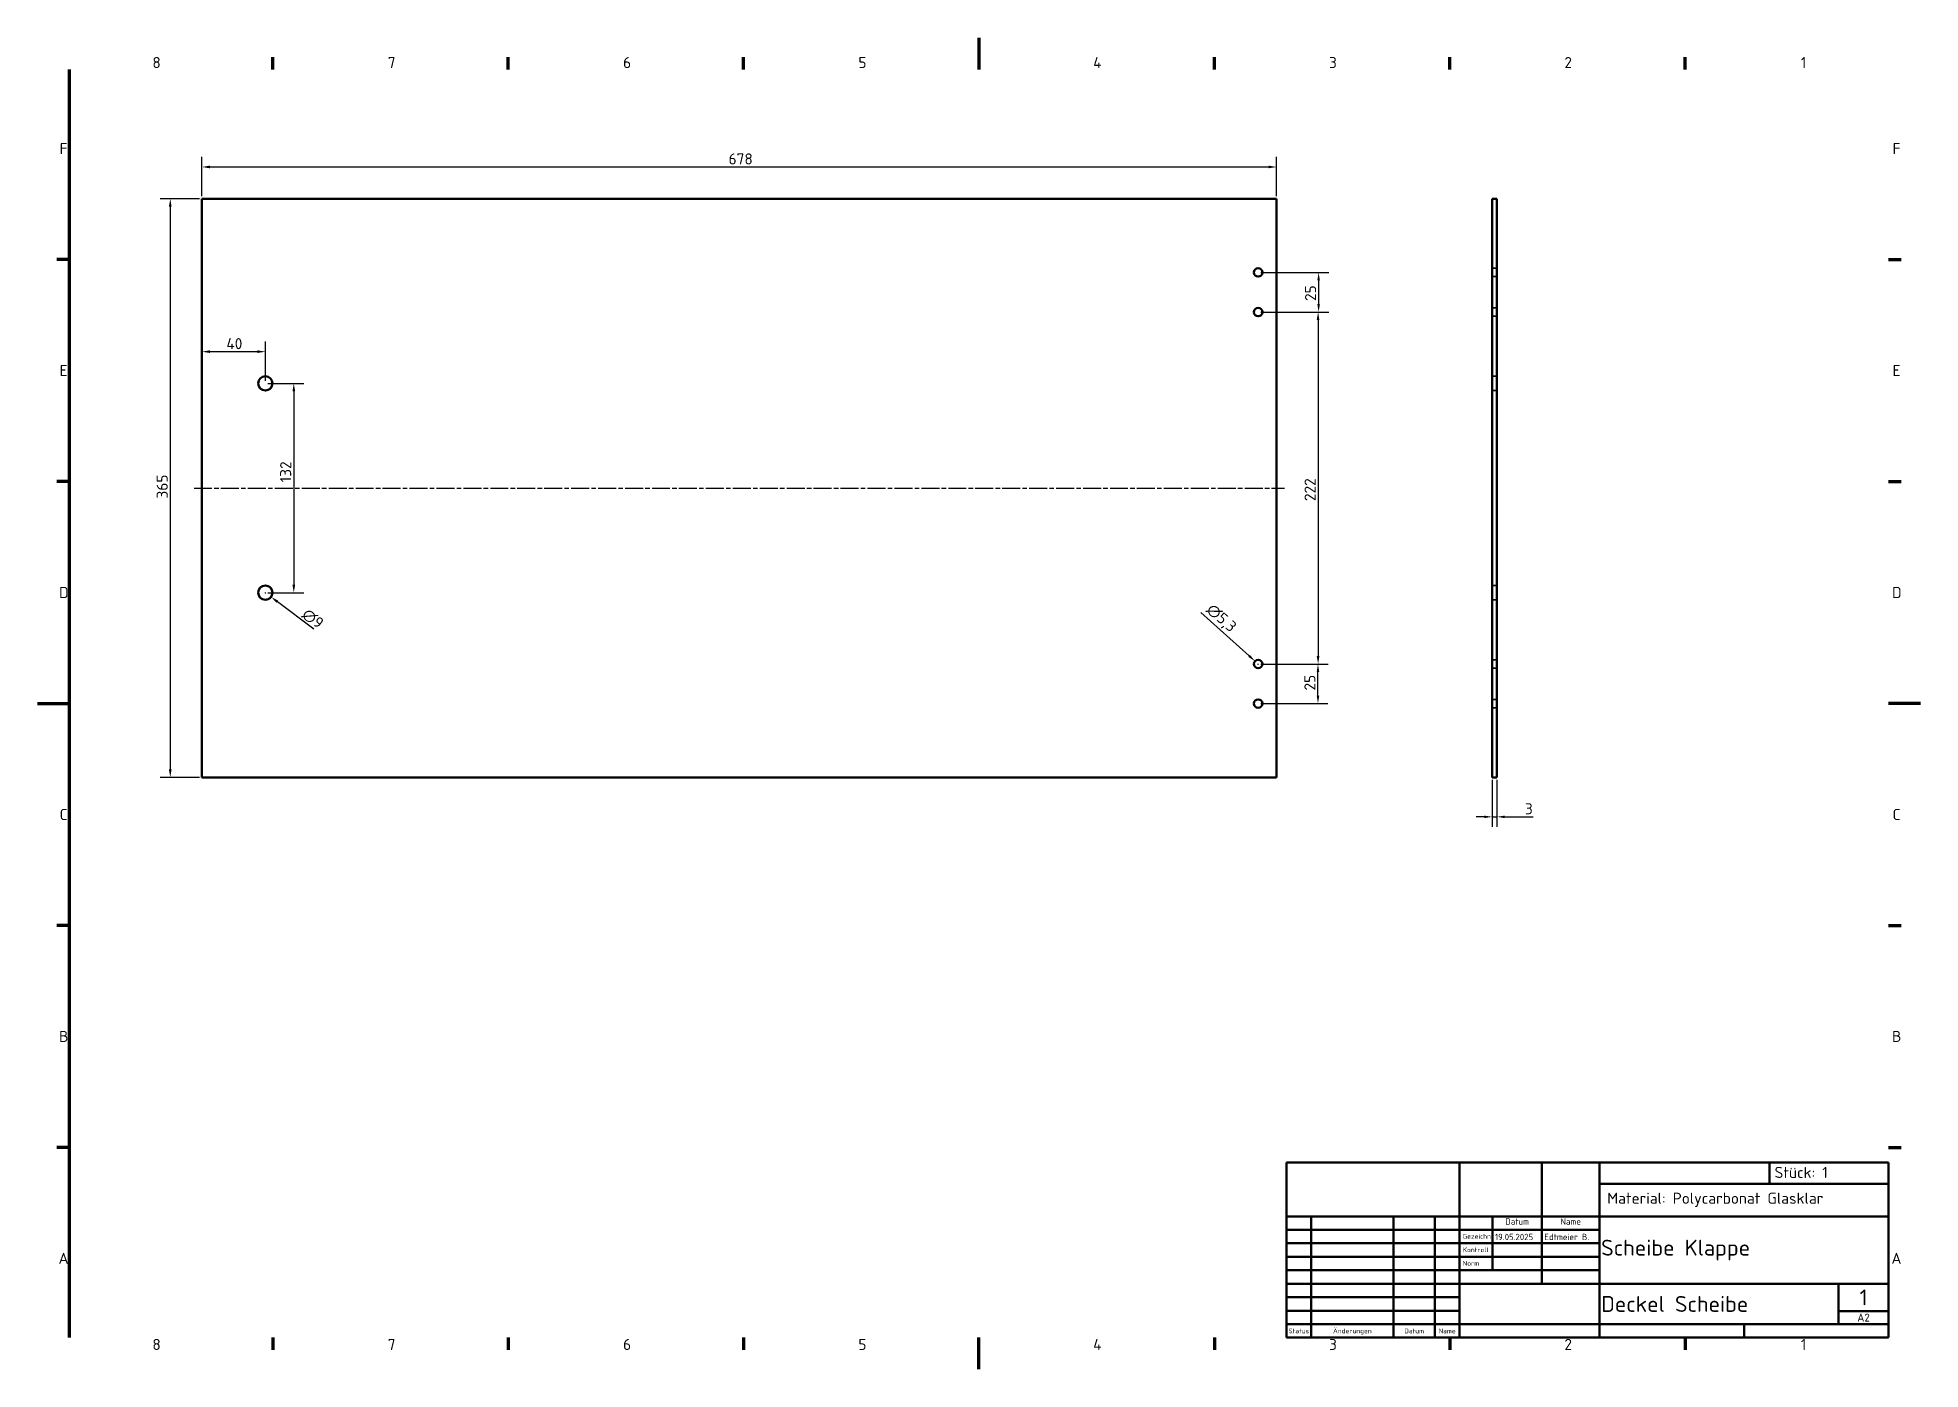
# Model space of a CAD drawing. Header units: millimetres. Extents: x 0 to 1188, y 0 to 840.
import ezdxf
from ezdxf.enums import TextEntityAlignment as Align

# ---------------------------------------------------------------- set-up
doc = ezdxf.new("R2010")
doc.units = ezdxf.units.MM
doc.header["$LTSCALE"] = 2
doc.linetypes.add('CHAIN', pattern=[0.3543, 0.2362, -0.0295, 0.0591, -0.0295])
doc.linetypes.add('DASHED', pattern=[0.2067, 0.1654, -0.0413])
for name, color, linetype, lineweight in [('Bemaßung (ISO)', 7, 'Continuous', 25), ('Mittellinie (ISO)', 7, 'Continuous', 25), ('Rahmen (ISO)', 7, 'Continuous', 70), ('Sichtbar (ISO)', 7, 'Continuous', 50), ('Symbol (ISO)', 7, 'Continuous', 25), ('Titel (ISO)', 7, 'Continuous', 50), ('Verdeckt (ISO)', 7, 'DASHED', 35)]:
    doc.layers.add(name, color=color, linetype=linetype, lineweight=lineweight)
doc.styles.add('Notiztext (DIN)', font='isocpeur.ttf')
doc.styles.add('Textstil11', font='isocpeur.ttf')
doc.styles.add('Textstil13', font='isocpeur.ttf')
doc.styles.add('Textstil14', font='isocpeur.ttf')
doc.styles.add('Textstil19', font='isocpeur.ttf')
doc.dimstyles.new('Standard (DIN)', dxfattribs={"dimscale": 2, "dimtxt": 3.5, "dimasz": 2.5, "dimexe": 3.175, "dimexo": 0.8, "dimgap": 0.8, "dimtad": 1, "dimrnd": 1e-08, "dimzin": 0, "dimtxsty": 'Notiztext (DIN)', "dimcen": 0.09, "dimdle": 10, "dimclrd": 256, "dimclre": 256, "dimclrt": 256, "dimadec": 0, "dimazin": 0, "dimtfac": 1, "dimtmove": 0, "dimatfit": 3, "dimfxl": 0, "dimtolj": 1, "dimtzin": 0, "dimlwd": -1, "dimlwe": -1, "dimarcsym": 0})

# ---------------------------------------------------------------- blocks, each defined once
blk = doc.blocks.new('Ränder Vorgaberahmen')
at = {"layer": 'Rahmen (ISO)'}
for p, q in [((74.25, 410), (74.25, 413.9)), ((148.5, 410), (148.5, 413.9)), ((222.75, 410), (222.75, 413.9)), ((371.25, 410), (371.25, 413.9)), ((445.5, 410), (445.5, 413.9)), ((519.75, 410), (519.75, 413.9)), ((10, 350), (6.1, 350)), ((584, 350), (587.9, 350)), ((10, 280), (6.1, 280)), ((584, 280), (587.9, 280)), ((10, 140), (6.1, 140)), ((584, 140), (587.9, 140)), ((10, 70), (6.1, 70)), ((584, 70), (587.9, 70)), ((74.25, 10), (74.25, 6.1)), ((148.5, 10), (148.5, 6.1)), ((222.75, 10), (222.75, 6.1)), ((371.25, 10), (371.25, 6.1)), ((445.5, 10), (445.5, 6.1)), ((519.75, 10), (519.75, 6.1))]:
    blk.add_line(p, q, dxfattribs=at)
at = {"layer": 'Rahmen (ISO)', "flags": 128}
for points in [[(297, 420), (297, 410)], [(10, 10), (10, 410)], [(0, 210), (10, 210)], [(594, 210), (584, 210)], [(297, 0), (297, 10)]]:
    blk.add_lwpolyline(points, dxfattribs=at)
at = {"layer": 'Rahmen (ISO)', "char_height": 3.5, "attachment_point": 7, "style": 'Notiztext (DIN)'}
for s, insert in [('8', (36.2, 410.4)), ('7', (110.45, 410.4)), ('6', (184.7, 410.4)), ('5', (258.95, 410.4)), ('4', (333.03, 410.4)), ('3', (407.45, 410.4)), ('2', (481.7, 410.4)), ('1', (556.3, 410.4)), ('F', (6.93, 383.25)), ('F', (585.23, 383.25)), ('E', (6.93, 313.25)), ('E', (585.23, 313.25)), ('D', (6.75, 243.25)), ('D', (585.05, 243.25)), ('C', (6.93, 173.25)), ('C', (585.23, 173.25)), ('B', (6.75, 103.25)), ('B', (585.05, 103.25)), ('A', (6.58, 33.25)), ('A', (584.88, 33.25)), ('8', (36.2, 6.1)), ('7', (110.45, 6.1)), ('6', (184.7, 6.1)), ('5', (258.95, 6.1)), ('4', (333.03, 6.1)), ('3', (407.45, 6.1)), ('2', (481.7, 6.1)), ('1', (556.3, 6.1))]:
    blk.add_mtext(s, dxfattribs=dict(at, insert=insert))
blk = doc.blocks.new('Schriftfelder DIN')
at = {"layer": 'Titel (ISO)'}
for p, q in [((288.4, 155.08), (98.4, 155.08)), ((98.4, 155.08), (98.4, 99.83)), ((153, 99.83), (153, 155.08)), ((179, 138.08), (179, 155.08)), ((197.2, 99.83), (197.2, 155.08)), ((250.8, 148.33), (250.8, 155.08)), ((288.4, 99.83), (288.4, 155.08)), ((197.2, 148.33), (288.4, 148.33)), ((98.4, 138.08), (288.4, 138.08)), ((106.2, 99.83), (106.2, 138.08)), ((132.2, 99.83), (132.2, 138.08)), ((145.2, 99.83), (145.2, 138.08)), ((163.4, 121.08), (163.4, 138.08)), ((179, 116.83), (179, 138.08)), ((98.4, 133.83), (153, 133.83)), ((153, 133.83), (197.2, 133.83)), ((98.4, 129.58), (153, 129.58)), ((98.4, 125.33), (153, 125.33)), ((153, 129.58), (197.2, 129.58)), ((153, 125.33), (197.2, 125.33)), ((98.4, 121.08), (153, 121.08)), ((153, 121.08), (197.2, 121.08)), ((98.4, 116.83), (153, 116.83)), ((153, 116.83), (288.4, 116.83)), ((272.6, 104.08), (272.6, 116.83)), ((98.4, 112.58), (153, 112.58)), ((153, 108.33), (98.4, 108.33)), ((272.6, 108.22), (288.4, 108.22)), ((98.4, 104.08), (153, 104.08)), ((153, 104.08), (197.2, 104.08)), ((197.2, 104.08), (288.4, 104.08)), ((242.8, 99.83), (242.8, 104.08)), ((98.4, 99.83), (288.4, 99.83))]:
    blk.add_line(p, q, dxfattribs=at)
at = {"layer": 'Titel (ISO)', "style": 'Textstil14'}
for s, p in [('Datum', (171.2, 134.83)), ('Name', (188.1, 134.83))]:
    blk.add_text(s, height=2, dxfattribs=at).set_placement(p, align=Align.BOTTOM_CENTER)
at = {"layer": 'Titel (ISO)', "style": 'Textstil13'}
for s, p in [('Gezeichn', (154, 130.58)), ('Kontroll', (154, 126.33)), ('Norm', (154, 122.08))]:
    blk.add_text(s, height=1.5, dxfattribs=at).set_placement(p, align=Align.BOTTOM_LEFT)
for s, p in [('Status', (102.3, 101.95)), ('Änderungen', (119.2, 101.95)), ('Datum', (138.7, 101.95)), ('Name', (149.1, 101.95))]:
    blk.add_text(s, height=1.5, dxfattribs=at).set_placement(p, align=Align.MIDDLE_CENTER)
at = {"layer": 'Titel (ISO)'}
for tag, p, height, style in [('ERSTELLUNGSDATUM_001', (164.2, 130.58), 2, 'Textstil14'), ('AUTOR_001', (179.8, 130.58), 2, 'Textstil14'), ('TITEL_001', (197.7, 125.7), 5, 'Textstil11'), ('BAUTEILNUMMER_001', (197.7, 107.95), 5, 'Textstil11'), ('Blattnummer_001', (279.25, 110.02), 5, 'Textstil11'), ('Blattgröße_001', (278.51, 104.9), 2.49, 'Textstil19')]:
    blk.add_attdef(tag, p, '', height=height, dxfattribs=dict(at, style=style))
at = {"layer": 'Titel (ISO)', "style": 'Textstil14'}
for tag, p in [('KONTROLLDATUM', (164.4, 126.33)), ('KONTROLLIERT_VON', (180, 126.33)), ('GENEHM.DAT._KONSTR.', (164.4, 122.08)), ('KONSTR._GEN._VON', (180, 122.08))]:
    blk.add_attdef(tag, text='', height=2, dxfattribs=at).set_placement(p, align=Align.BOTTOM_LEFT)
blk = doc.blocks.new('*D5')
at = {"layer": 'Bemaßung (ISO)'}
for p, q in [((102.1, 738.4), (77.3, 738.4)), ((83.7, 733.4), (83.7, 378.4)), ((102.1, 373.4), (77.3, 373.4))]:
    blk.add_line(p, q, dxfattribs=at)
for points in [[(82.8, 733.4), (84.5, 733.4), (83.7, 738.4)], [(82.8, 378.4), (84.5, 378.4), (83.7, 373.4)]]:
    blk.add_solid(points, dxfattribs=at)
at = {"layer": 'Defpoints', "color": 0}
for p in [(103.7, 738.4), (83.7, 373.4), (103.7, 373.4)]:
    blk.add_point(p, dxfattribs=at)
at = {"layer": 'Bemaßung (ISO)', "insert": (75.1, 549.3), "char_height": 7, "attachment_point": 1, "rotation": 90, "style": 'Notiztext (DIN)'}
blk.add_mtext('\\A1;365', dxfattribs=at)
blk = doc.blocks.new('*D6')
at = {"layer": 'Bemaßung (ISO)'}
for p, q in [((103.7, 740), (103.7, 764.8)), ((781.7, 740), (781.7, 764.8)), ((776.7, 758.4), (108.7, 758.4))]:
    blk.add_line(p, q, dxfattribs=at)
for points in [[(108.7, 759.3), (108.7, 757.6), (103.7, 758.4)], [(776.7, 759.3), (776.7, 757.6), (781.7, 758.4)]]:
    blk.add_solid(points, dxfattribs=at)
at = {"layer": 'Defpoints', "color": 0}
for p in [(103.7, 758.4), (103.7, 738.4), (781.7, 738.4)]:
    blk.add_point(p, dxfattribs=at)
at = {"layer": 'Bemaßung (ISO)', "insert": (436, 767), "char_height": 7, "attachment_point": 1, "style": 'Notiztext (DIN)'}
blk.add_mtext('\\A1;678', dxfattribs=at)
blk = doc.blocks.new('*D7')
at = {"layer": 'Bemaßung (ISO)'}
for p, q in [((143.5, 489.9), (143.9, 489.9)), ((143.7, 489.7), (143.7, 490.1)), ((174.3, 466.8), (151.3, 484.2))]:
    blk.add_line(p, q, dxfattribs=at)
blk.add_solid([(151.8, 484.9), (150.8, 483.5), (147.3, 487.2)], dxfattribs=at)
at = {"layer": 'Defpoints', "color": 0}
for p in [(140.1, 492.6), (147.3, 487.2)]:
    blk.add_point(p, dxfattribs=at)
at = {"layer": 'Bemaßung (ISO)', "insert": (170.4, 480.6), "char_height": 7, "attachment_point": 1, "rotation": 323.0145, "style": 'Notiztext (DIN)'}
blk.add_mtext('\\A1;∅9', dxfattribs=at)
blk = doc.blocks.new('*D8')
at = {"layer": 'Bemaßung (ISO)'}
for p, q in [((145.3, 621.9), (168, 621.9)), ((161.6, 616.9), (161.6, 494.9)), ((145.3, 489.9), (168, 489.9))]:
    blk.add_line(p, q, dxfattribs=at)
for points in [[(160.8, 616.9), (162.5, 616.9), (161.6, 621.9)], [(160.8, 494.9), (162.5, 494.9), (161.6, 489.9)]]:
    blk.add_solid(points, dxfattribs=at)
at = {"layer": 'Defpoints', "color": 0}
for p in [(143.7, 621.9), (143.7, 489.9), (161.6, 489.9)]:
    blk.add_point(p, dxfattribs=at)
at = {"layer": 'Bemaßung (ISO)', "insert": (153, 559.5), "char_height": 7, "attachment_point": 1, "rotation": 90, "style": 'Notiztext (DIN)'}
blk.add_mtext('\\A1;132', dxfattribs=at)
blk = doc.blocks.new('*D9')
at = {"layer": 'Bemaßung (ISO)'}
for p, q in [((138.7, 641.9), (108.7, 641.9)), ((143.7, 623.5), (143.7, 648.3))]:
    blk.add_line(p, q, dxfattribs=at)
for points in [[(108.7, 642.8), (108.7, 641.1), (103.7, 641.9)], [(138.7, 642.8), (138.7, 641.1), (143.7, 641.9)]]:
    blk.add_solid(points, dxfattribs=at)
at = {"layer": 'Defpoints', "color": 0}
for p in [(103.7, 641.9), (103.7, 641.9), (143.7, 621.9)]:
    blk.add_point(p, dxfattribs=at)
at = {"layer": 'Bemaßung (ISO)', "insert": (119.1, 650.5), "char_height": 7, "attachment_point": 1, "style": 'Notiztext (DIN)'}
blk.add_mtext('\\A1;40', dxfattribs=at)
blk = doc.blocks.new('*D10')
at = {"layer": 'Bemaßung (ISO)'}
for p, q in [((771.8, 444.9), (814.2, 444.9)), ((807.9, 424.9), (807.9, 439.9)), ((771.8, 419.9), (814.2, 419.9))]:
    blk.add_line(p, q, dxfattribs=at)
for points in [[(807.1, 439.9), (808.7, 439.9), (807.9, 444.9)], [(807.1, 424.9), (808.7, 424.9), (807.9, 419.9)]]:
    blk.add_solid(points, dxfattribs=at)
at = {"layer": 'Defpoints', "color": 0}
for p in [(770.2, 444.9), (807.9, 444.9), (770.2, 419.9)]:
    blk.add_point(p, dxfattribs=at)
at = {"layer": 'Bemaßung (ISO)', "insert": (799.3, 428.2), "char_height": 7, "attachment_point": 1, "rotation": 90, "style": 'Notiztext (DIN)'}
blk.add_mtext('\\A1;25', dxfattribs=at)
blk = doc.blocks.new('*D11')
at = {"layer": 'Bemaßung (ISO)'}
for p, q in [((771.8, 691.9), (814.7, 691.9)), ((808.3, 686.9), (808.3, 671.9)), ((771.8, 666.9), (814.7, 666.9))]:
    blk.add_line(p, q, dxfattribs=at)
for points in [[(807.5, 686.9), (809.1, 686.9), (808.3, 691.9)], [(807.5, 671.9), (809.1, 671.9), (808.3, 666.9)]]:
    blk.add_solid(points, dxfattribs=at)
at = {"layer": 'Defpoints', "color": 0}
for p in [(770.2, 691.9), (770.2, 666.9), (808.3, 666.9)]:
    blk.add_point(p, dxfattribs=at)
at = {"layer": 'Bemaßung (ISO)', "insert": (799.7, 673.9), "char_height": 7, "attachment_point": 1, "rotation": 90, "style": 'Notiztext (DIN)'}
blk.add_mtext('\\A1;25', dxfattribs=at)
blk = doc.blocks.new('*D12')
at = {"layer": 'Bemaßung (ISO)'}
for p, q in [((771.8, 666.9), (814.3, 666.9)), ((808, 661.9), (808, 449.9)), ((771.8, 444.9), (814.3, 444.9))]:
    blk.add_line(p, q, dxfattribs=at)
for points in [[(807.1, 661.9), (808.8, 661.9), (808, 666.9)], [(807.1, 449.9), (808.8, 449.9), (808, 444.9)]]:
    blk.add_solid(points, dxfattribs=at)
at = {"layer": 'Defpoints', "color": 0}
for p in [(770.2, 666.9), (770.2, 444.9), (808, 444.9)]:
    blk.add_point(p, dxfattribs=at)
at = {"layer": 'Bemaßung (ISO)', "insert": (799.4, 547.7), "char_height": 7, "attachment_point": 1, "rotation": 90, "style": 'Notiztext (DIN)'}
blk.add_mtext('\\A1;222', dxfattribs=at)
blk = doc.blocks.new('*D13')
at = {"layer": 'Bemaßung (ISO)'}
for p, q in [((917.8, 371.8), (917.8, 342.2)), ((920.8, 371.8), (920.8, 342.2)), ((912.8, 348.5), (907.8, 348.5)), ((917.8, 348.5), (920.8, 348.5)), ((925.8, 348.5), (943.6, 348.5))]:
    blk.add_line(p, q, dxfattribs=at)
for points in [[(912.8, 349.3), (912.8, 347.7), (917.8, 348.5)], [(925.8, 349.3), (925.8, 347.7), (920.8, 348.5)]]:
    blk.add_solid(points, dxfattribs=at)
at = {"layer": 'Defpoints', "color": 0}
for p in [(917.8, 373.4), (920.8, 373.4), (920.8, 348.5)]:
    blk.add_point(p, dxfattribs=at)
at = {"layer": 'Bemaßung (ISO)', "insert": (938.5, 357.1), "char_height": 7, "attachment_point": 1, "style": 'Notiztext (DIN)'}
blk.add_mtext('\\A1;3', dxfattribs=at)
blk = doc.blocks.new('*D14')
at = {"layer": 'Bemaßung (ISO)'}
for p, q in [((733.9, 477.3), (764.5, 450)), ((770, 444.9), (770.4, 444.9)), ((770.2, 444.7), (770.2, 445.1))]:
    blk.add_line(p, q, dxfattribs=at)
blk.add_solid([(765, 450.6), (763.9, 449.4), (768.2, 446.7)], dxfattribs=at)
at = {"layer": 'Defpoints', "color": 0}
for p in [(768.2, 446.7), (772.1, 443.2)]:
    blk.add_point(p, dxfattribs=at)
at = {"layer": 'Bemaßung (ISO)', "insert": (741.7, 483.7), "char_height": 7, "attachment_point": 1, "rotation": 318.308, "style": 'Notiztext (DIN)'}
blk.add_mtext('\\A1;∅5,3', dxfattribs=at)

msp = doc.modelspace()

# ---------------------------------------------------------------- linework, layer by layer
at = {"layer": 'Mittellinie (ISO)', "linetype": 'CHAIN', "ltscale": 23.990969}
msp.add_line((98.67, 555.92), (786.67, 555.92), dxfattribs=at)
at = {"layer": 'Sichtbar (ISO)'}
for p, q in [((781.67, 738.42), (103.67, 738.42)), ((103.67, 738.42), (103.67, 373.42)), ((781.67, 373.42), (781.67, 738.42)), ((920.81, 738.42), (917.81, 738.42)), ((917.81, 738.42), (917.81, 373.42)), ((920.81, 738.42), (920.81, 373.42)), ((103.67, 373.42), (781.67, 373.42)), ((920.81, 373.42), (917.81, 373.42))]:
    msp.add_line(p, q, dxfattribs=at)
for centre, radius in [((770.17, 691.92), 2.65), ((770.17, 666.92), 2.65), ((143.67, 621.92), 4.5), ((143.67, 489.92), 4.5), ((770.17, 444.92), 2.65), ((770.17, 419.92), 2.65)]:
    msp.add_circle(centre, radius, dxfattribs=at)
at = {"layer": 'Verdeckt (ISO)', "ltscale": 2.856945}
for p, q in [((920.81, 694.57), (917.81, 694.57)), ((920.81, 689.27), (917.81, 689.27)), ((920.81, 669.57), (917.81, 669.57)), ((920.81, 664.27), (917.81, 664.27)), ((920.81, 626.42), (917.81, 626.42)), ((920.81, 617.42), (917.81, 617.42)), ((920.81, 494.42), (917.81, 494.42)), ((920.81, 485.42), (917.81, 485.42)), ((920.81, 447.57), (917.81, 447.57)), ((920.81, 442.27), (917.81, 442.27)), ((920.81, 422.57), (917.81, 422.57)), ((920.81, 417.27), (917.81, 417.27))]:
    msp.add_line(p, q, dxfattribs=at)

# ---------------------------------------------------------------- block references
at = {"xscale": 2, "yscale": 2, "zscale": 2}
msp.add_blockref('Ränder Vorgaberahmen', (0, 0), dxfattribs=at)
msp.add_blockref('Schriftfelder DIN', (591.2, -179.66), dxfattribs=at).add_auto_attribs({'Blattnummer_001': '1', 'Blattgröße_001': 'A2', 'TITEL_001': 'Scheibe Klappe', 'BAUTEILNUMMER_001': 'Deckel Scheibe', 'ERSTELLUNGSDATUM_001': '19.05.2025', 'AUTOR_001': 'Edtmeier B.'})

# ---------------------------------------------------------------- texts
at = {"layer": 'Symbol (ISO)', "char_height": 7, "attachment_point": 1, "style": 'Notiztext (DIN)'}
for s, insert, width in [('\\fISOCPEUR|b0|i0;Stück: 1', (1096.01, 127.72), 45.5313), ('\\fISOCPEUR|b0|i0;Material: Polycarbonat Glasklar', (990.47, 111.41), 135.039)]:
    msp.add_mtext(s, dxfattribs=dict(at, insert=insert, width=width))

# ---------------------------------------------------------------- dimensions: what is measured, and where the dimension line sits
at = {"layer": 'Bemaßung (ISO)'}
for base, p1, p2, angle, override, picture, middle in [((103.67, 758.42), (781.67, 738.42), (103.67, 738.42), 180, {"dimgap": 0.8, "dimdec": 0, "dimtol": 0, "dimlim": 0, "dimtp": 0, "dimtm": 0, "dimtdec": 2, "dimtofl": 0, "dimatfit": 1}, '*D6', (442.67, 758.42)), ((83.67, 373.42), (103.67, 738.42), (103.67, 373.42), 90, {"dimgap": 0.8, "dimdec": 0, "dimtol": 0, "dimlim": 0, "dimtp": 0, "dimtm": 0, "dimtdec": 2, "dimtofl": 0, "dimatfit": 1}, '*D5', (83.67, 555.92)), ((808.32, 666.92), (770.17, 691.92), (770.17, 666.92), 90, {"dimgap": 0.8, "dimdec": 0, "dimtol": 0, "dimlim": 0, "dimtp": 0, "dimtm": 0, "dimtdec": 2, "dimtofl": 0, "dimatfit": 1}, '*D11', (808.32, 678.11)), ((807.97, 444.92), (770.17, 666.92), (770.17, 444.92), 90, {"dimgap": 0.8, "dimdec": 0, "dimtol": 0, "dimlim": 0, "dimtp": 0, "dimtm": 0, "dimtdec": 2, "dimtofl": 0, "dimatfit": 1}, '*D12', (807.97, 554.32)), ((103.67, 641.92), (143.67, 621.92), (103.67, 641.92), 180, {"dimgap": 0.8, "dimdec": 0, "dimse2": 1, "dimtol": 0, "dimlim": 0, "dimtp": 0, "dimtm": 0, "dimtdec": 2, "dimtofl": 0, "dimatfit": 1}, '*D9', (123.67, 641.92)), ((161.64, 489.92), (143.67, 621.92), (143.67, 489.92), 90, {"dimgap": 0.8, "dimdec": 0, "dimtol": 0, "dimlim": 0, "dimtp": 0, "dimtm": 0, "dimtdec": 2, "dimtofl": 0, "dimatfit": 1}, '*D8', (161.64, 565.42)), ((807.89, 444.92), (770.17, 419.92), (770.17, 444.92), 90, {"dimgap": 0.8, "dimdec": 0, "dimtol": 0, "dimlim": 0, "dimtp": 0, "dimtm": 0, "dimtdec": 2, "dimtofl": 0, "dimatfit": 1}, '*D10', (807.89, 432.42)), ((920.81, 348.5), (917.81, 373.42), (920.81, 373.42), 180, {"dimgap": 0.8, "dimdec": 0, "dimtol": 0, "dimlim": 0, "dimtp": 0, "dimtm": 0, "dimtdec": 2, "dimtofl": 1, "dimatfit": 1}, '*D13', (940.29, 348.5))]:
    dim = msp.add_linear_dim(base=base, p1=p1, p2=p2, angle=angle, dimstyle='Standard (DIN)', override=override, dxfattribs=at)
    dim.commit()
    dim.dimension.update_dxf_attribs({"geometry": picture, "text_midpoint": middle, "dimtype": 160})
for p1, p2, override, picture, middle in [((140.08, 492.63), (147.27, 487.22), {"dimgap": 0.8, "dimdec": 0, "dimlfac": 1, "dimtol": 0, "dimlim": 0, "dimtp": 0, "dimtm": 0, "dimtdec": 2, "dimtofl": 0}, '*D7', (169.14, 470.74)), ((772.15, 443.16), (768.19, 446.69), {"dimgap": 0.8, "dimdec": 1, "dimlfac": 1, "dimtol": 0, "dimlim": 0, "dimtp": 0, "dimtm": 0, "dimtdec": 2, "dimtofl": 0}, '*D14', (741.47, 470.49))]:
    dim = msp.add_diameter_dim_2p(p1=p1, p2=p2, dimstyle='Standard (DIN)', override=override, dxfattribs=at)
    dim.commit()
    dim.dimension.update_dxf_attribs({"geometry": picture, "text_midpoint": middle, "dimtype": 163})

doc.saveas('drawing.dxf')
